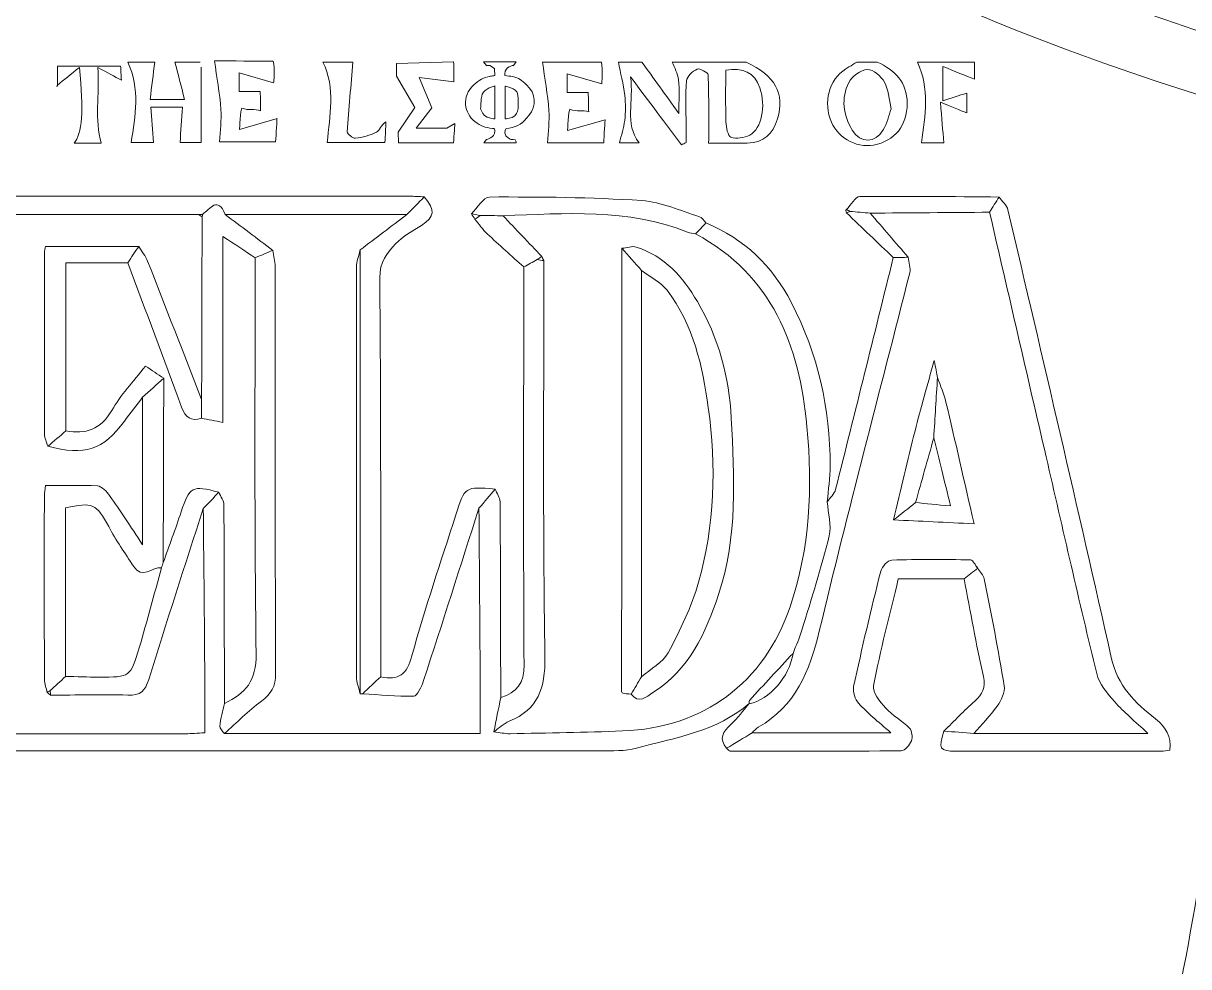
# Model space of a CAD drawing. Header units: inches. Extents: x 0 to 12, y 0 to 12.
# Drawn here: x 7.168 to 8.016, y 6.199 to 6.885 of the extents above; entities that cross this region are included whole.
import ezdxf

# ---------------------------------------------------------------- set-up
doc = ezdxf.new("R2010")
doc.units = ezdxf.units.IN
doc.header["$MEASUREMENT"] = 0

msp = doc.modelspace()

# ---------------------------------------------------------------- linework, layer by layer
at = {"color": 250, "lineweight": 0}
for centre, start, end in [((6.02853, 8.68603), 284.12606, 312.92928), ((8.62061, 8.68603), 227.07072, 255.87394)]:
    msp.add_arc(centre, 1.90288, start, end, dxfattribs=at)
at = {"color": 5, "lineweight": 0}
for centre, start, end in [((6.09608, 8.55978), 284.12606, 312.92928), ((8.55856, 8.55978), 227.07072, 255.87394)]:
    msp.add_arc(centre, 1.80773, start, end, dxfattribs=at)
at = {"color": 1, "lineweight": 0}
for points, knots in [([(7.1928, 6.83981), (7.1928, 6.84425), (7.1928, 6.84868), (7.1928, 6.85397), (7.20804, 6.85397), (7.22283, 6.85397), (7.23873, 6.85397), (7.2389, 6.85096), (7.23909, 6.84752), (7.2393, 6.84376), (7.23421, 6.84653), (7.22948, 6.8491), (7.2222, 6.85306), (7.22344, 6.83263), (7.2197, 6.81508), (7.22466, 6.79802), (7.22024, 6.79802), (7.21278, 6.79802), (7.2049, 6.79802), (7.21073, 6.80457), (7.21201, 6.82148), (7.2088, 6.85307), (7.20235, 6.84788), (7.19746, 6.84394), (7.19256, 6.84001), (7.19256, 6.84001), (7.1928, 6.83981), (7.1928, 6.83981)], [0, 0, 0, 0, 1, 1, 1, 2, 2, 2, 3, 3, 3, 4, 4, 4, 5, 5, 5, 6, 6, 6, 7, 7, 7, 8, 8, 8, 9, 9, 9, 9]), ([(7.29721, 6.8532), (7.29721, 6.85209), (7.29721, 6.85099), (7.29721, 6.8499), (7.29721, 6.83165), (7.29721, 6.81522), (7.29721, 6.79847), (7.2926, 6.79847), (7.28623, 6.79847), (7.28198, 6.79847), (7.28254, 6.8068), (7.2831, 6.81509), (7.28371, 6.82422), (7.27579, 6.82422), (7.26911, 6.82422), (7.26063, 6.82422), (7.26128, 6.8156), (7.26191, 6.80728), (7.26258, 6.79833), (7.25792, 6.79833), (7.25085, 6.79833), (7.24632, 6.79833), (7.24978, 6.81776), (7.25277, 6.83734), (7.24402, 6.85697), (7.25054, 6.85697), (7.25706, 6.85697), (7.26357, 6.85697), (7.26246, 6.8481), (7.26135, 6.83922), (7.26016, 6.82978), (7.26893, 6.82978), (7.27555, 6.82978), (7.2853, 6.82978), (7.2827, 6.83977), (7.28047, 6.84837), (7.27824, 6.85697), (7.28434, 6.85697), (7.29044, 6.85697), (7.29654, 6.85697)], [0, 0, 0, 0, 1, 1, 1, 2, 2, 2, 3, 3, 3, 4, 4, 4, 5, 5, 5, 6, 6, 6, 7, 7, 7, 8, 8, 8, 9, 9, 9, 10, 10, 10, 11, 11, 11, 12, 12, 12, 13, 13, 13, 13]), ([(7.34981, 6.8576), (7.35111, 6.85232), (7.35006, 6.84196), (7.35006, 6.84196), (7.35006, 6.84196), (7.32506, 6.84914), (7.32506, 6.84914), (7.32506, 6.84914), (7.32498, 6.83565), (7.32498, 6.83565), (7.32498, 6.83565), (7.34028, 6.83565), (7.34028, 6.83565), (7.34028, 6.83565), (7.3406, 6.82422), (7.3406, 6.82148), (7.33634, 6.82327), (7.33206, 6.8214), (7.327, 6.82352), (7.32578, 6.82277), (7.32526, 6.80792), (7.32526, 6.80792), (7.32526, 6.80792), (7.35251, 6.81582), (7.35251, 6.81582), (7.35251, 6.81582), (7.35181, 6.804), (7.35152, 6.79904), (7.33644, 6.79904), (7.32231, 6.79904), (7.3106, 6.79904), (7.31103, 6.80701), (7.31225, 6.8148), (7.31167, 6.82244), (7.31078, 6.83428), (7.30866, 6.84602), (7.30707, 6.8578), (7.3201, 6.8578), (7.33678, 6.8576), (7.34981, 6.8576)], [0, 0, 0, 0, 1, 1, 1, 2, 2, 2, 3, 3, 3, 4, 4, 4, 5, 5, 5, 6, 6, 6, 7, 7, 7, 8, 8, 8, 9, 9, 9, 10, 10, 10, 11, 11, 11, 12, 12, 12, 13, 13, 13, 13]), ([(7.40777, 6.85697), (7.4063, 6.84003), (7.40467, 6.8231), (7.40365, 6.80614), (7.40356, 6.80463), (7.40765, 6.80133), (7.40946, 6.80156), (7.41475, 6.8022), (7.42018, 6.80359), (7.42491, 6.80597), (7.42713, 6.80709), (7.42787, 6.81115), (7.43177, 6.81355), (7.43153, 6.80882), (7.43129, 6.80409), (7.43101, 6.79856), (7.41634, 6.79856), (7.40232, 6.79856), (7.38901, 6.79856), (7.39078, 6.81791), (7.39534, 6.83774), (7.38578, 6.85697), (7.39311, 6.85697), (7.40044, 6.85697), (7.40777, 6.85697)], [0, 0, 0, 0, 1, 1, 1, 2, 2, 2, 3, 3, 3, 4, 4, 4, 5, 5, 5, 6, 6, 6, 7, 7, 7, 8, 8, 8, 8]), ([(7.4558, 6.84569), (7.4558, 6.84569), (7.4652, 6.82362), (7.4652, 6.82362), (7.4652, 6.82362), (7.45371, 6.80876), (7.45371, 6.80876), (7.45371, 6.80876), (7.47601, 6.8089), (7.47601, 6.8089), (7.47601, 6.8089), (7.48185, 6.81219), (7.48185, 6.81219), (7.48185, 6.81219), (7.48126, 6.8033), (7.48092, 6.79828), (7.46613, 6.79828), (7.44091, 6.79828), (7.44091, 6.79828), (7.44091, 6.79828), (7.44075, 6.80586), (7.44075, 6.80586), (7.44075, 6.80586), (7.45272, 6.8239), (7.45272, 6.8239), (7.45272, 6.8239), (7.43942, 6.84674), (7.43942, 6.84674), (7.43942, 6.84674), (7.43931, 6.85602), (7.43931, 6.85602), (7.43931, 6.85602), (7.48101, 6.85717), (7.48101, 6.85717), (7.48102, 6.85229), (7.48103, 6.84742), (7.48103, 6.84254), (7.48103, 6.84254), (7.4558, 6.84569), (7.4558, 6.84569)], [0, 0, 0, 0, 1, 1, 1, 2, 2, 2, 3, 3, 3, 4, 4, 4, 5, 5, 5, 6, 6, 6, 7, 7, 7, 8, 8, 8, 9, 9, 9, 10, 10, 10, 11, 11, 11, 12, 12, 12, 13, 13, 13, 13]), ([(7.52644, 6.85702), (7.52644, 6.85702), (7.52451, 6.85455), (7.52451, 6.85455), (7.52451, 6.85455), (7.51829, 6.85374), (7.51833, 6.84846), (7.51833, 6.84809), (7.51833, 6.84772), (7.51833, 6.84722), (7.52024, 6.84693), (7.52211, 6.8467), (7.52396, 6.84634), (7.52867, 6.84543), (7.5304, 6.84358), (7.53397, 6.84036), (7.54094, 6.83408), (7.5416, 6.82525), (7.53568, 6.81798), (7.53133, 6.81264), (7.52796, 6.81009), (7.52131, 6.80892), (7.51831, 6.80839), (7.5183, 6.80846), (7.51833, 6.80538), (7.51836, 6.80194), (7.52291, 6.80072), (7.52291, 6.80072), (7.52291, 6.80072), (7.52387, 6.8007), (7.52434, 6.8007), (7.52673, 6.8007), (7.52651, 6.79825), (7.52651, 6.79825), (7.52651, 6.79825), (7.50289, 6.79825), (7.50289, 6.79825), (7.50289, 6.79825), (7.50484, 6.8007), (7.50484, 6.8007), (7.50484, 6.8007), (7.51092, 6.80158), (7.51098, 6.80676), (7.51099, 6.80806), (7.51078, 6.80855), (7.50925, 6.8087), (7.50377, 6.80923), (7.50099, 6.81039), (7.49645, 6.81379), (7.48876, 6.81954), (7.48619, 6.8319), (7.49575, 6.84033), (7.4999, 6.844), (7.50239, 6.8457), (7.50777, 6.84662), (7.50875, 6.84679), (7.50974, 6.84689), (7.51102, 6.84706), (7.51092, 6.84876), (7.51067, 6.85216), (7.51067, 6.85216), (7.51067, 6.85216), (7.50743, 6.85446), (7.50743, 6.85446), (7.50743, 6.85446), (7.50486, 6.85455), (7.50486, 6.85455), (7.50486, 6.85455), (7.50283, 6.85702), (7.50283, 6.85702), (7.50283, 6.85702), (7.52644, 6.85702), (7.52644, 6.85702)], [0, 0, 0, 0, 1, 1, 1, 2, 2, 2, 3, 3, 3, 4, 4, 4, 5, 5, 5, 6, 6, 6, 7, 7, 7, 8, 8, 8, 9, 9, 9, 10, 10, 10, 11, 11, 11, 12, 12, 12, 13, 13, 13, 14, 14, 14, 15, 15, 15, 16, 16, 16, 17, 17, 17, 18, 18, 18, 19, 19, 19, 20, 20, 20, 21, 21, 21, 22, 22, 22, 23, 23, 23, 24, 24, 24, 24]), ([(7.58844, 6.85677), (7.58973, 6.85149), (7.58868, 6.84113), (7.58868, 6.84113), (7.58868, 6.84113), (7.56368, 6.84831), (7.56368, 6.84831), (7.56368, 6.84831), (7.5636, 6.83482), (7.5636, 6.83482), (7.5636, 6.83482), (7.57891, 6.83482), (7.57891, 6.83482), (7.57891, 6.83482), (7.57923, 6.82339), (7.57923, 6.82065), (7.57496, 6.82243), (7.57068, 6.82057), (7.56562, 6.82269), (7.5644, 6.82194), (7.56389, 6.80709), (7.56389, 6.80709), (7.56389, 6.80709), (7.59114, 6.81499), (7.59114, 6.81499), (7.59114, 6.81499), (7.59043, 6.80317), (7.59014, 6.79821), (7.57506, 6.79821), (7.56093, 6.79821), (7.54923, 6.79821), (7.54965, 6.80618), (7.55087, 6.81396), (7.5503, 6.82161), (7.54941, 6.83345), (7.54729, 6.84519), (7.54569, 6.85697), (7.55872, 6.85697), (7.5754, 6.85677), (7.58844, 6.85677)], [0, 0, 0, 0, 1, 1, 1, 2, 2, 2, 3, 3, 3, 4, 4, 4, 5, 5, 5, 6, 6, 6, 7, 7, 7, 8, 8, 8, 9, 9, 9, 10, 10, 10, 11, 11, 11, 12, 12, 12, 13, 13, 13, 13]), ([(7.69373, 6.85697), (7.71512, 6.84685), (7.72202, 6.83435), (7.71662, 6.8156), (7.71343, 6.80453), (7.7063, 6.79826), (7.69464, 6.79797), (7.68449, 6.79772), (7.67433, 6.79792), (7.66651, 6.79792), (7.66651, 6.81478), (7.66674, 6.83128), (7.66613, 6.84775), (7.66607, 6.84933), (7.65989, 6.85262), (7.65808, 6.85178), (7.6548, 6.85027), (7.65071, 6.84643), (7.65042, 6.84325), (7.64948, 6.83275), (7.65008, 6.82211), (7.65009, 6.81152), (7.65009, 6.80717), (7.65009, 6.80281), (7.65009, 6.79846), (7.64895, 6.79787), (7.64782, 6.79727), (7.64668, 6.79668), (7.63512, 6.81217), (7.62356, 6.82767), (7.60965, 6.8463), (7.61237, 6.8282), (7.60492, 6.81245), (7.6159, 6.7983), (7.61104, 6.7983), (7.60545, 6.7983), (7.60168, 6.7983), (7.60298, 6.80366), (7.60484, 6.80899), (7.60544, 6.81446), (7.60609, 6.8205), (7.60616, 6.82673), (7.60543, 6.83275), (7.60443, 6.84089), (7.60242, 6.8489), (7.60085, 6.85697), (7.60655, 6.85697), (7.61226, 6.85697), (7.61796, 6.85697), (7.62648, 6.8451), (7.63499, 6.83323), (7.64485, 6.81951), (7.64485, 6.82921), (7.64541, 6.83675), (7.64463, 6.84414), (7.64417, 6.84853), (7.64159, 6.8527), (7.63996, 6.85697), (7.65788, 6.85697), (7.6758, 6.85697), (7.69373, 6.85697)], [0, 0, 0, 0, 1, 1, 1, 2, 2, 2, 3, 3, 3, 4, 4, 4, 5, 5, 5, 6, 6, 6, 7, 7, 7, 8, 8, 8, 9, 9, 9, 10, 10, 10, 11, 11, 11, 12, 12, 12, 13, 13, 13, 14, 14, 14, 15, 15, 15, 16, 16, 16, 17, 17, 17, 18, 18, 18, 19, 19, 19, 20, 20, 20, 20]), ([(7.67893, 6.85104), (7.67893, 6.83835), (7.67865, 6.82589), (7.6791, 6.81345), (7.67924, 6.80951), (7.6804, 6.80309), (7.68268, 6.80229), (7.68664, 6.80089), (7.69244, 6.80181), (7.69637, 6.80386), (7.70516, 6.80843), (7.70828, 6.82498), (7.70382, 6.83816), (7.69989, 6.84976), (7.69153, 6.85306), (7.67893, 6.85104)], [0, 0, 0, 0, 1, 1, 1, 2, 2, 2, 3, 3, 3, 4, 4, 4, 5, 5, 5, 5]), ([(7.78904, 6.85697), (7.80187, 6.85097), (7.81099, 6.84241), (7.81092, 6.82688), (7.81084, 6.81067), (7.80203, 6.7995), (7.78653, 6.79662), (7.77323, 6.79415), (7.75914, 6.80261), (7.75483, 6.81564), (7.74977, 6.83093), (7.75541, 6.84638), (7.76858, 6.85346), (7.77057, 6.85453), (7.77245, 6.8558), (7.77438, 6.85697), (7.77927, 6.85697), (7.78416, 6.85697), (7.78904, 6.85697)], [0, 0, 0, 0, 1, 1, 1, 2, 2, 2, 3, 3, 3, 4, 4, 4, 5, 5, 5, 6, 6, 6, 6]), ([(7.7993, 6.82284), (7.79766, 6.83), (7.79742, 6.83693), (7.79441, 6.84233), (7.79203, 6.8466), (7.78611, 6.85169), (7.78202, 6.85148), (7.77723, 6.85123), (7.77071, 6.84664), (7.76845, 6.84216), (7.76262, 6.83061), (7.76444, 6.81834), (7.77101, 6.80738), (7.77682, 6.79771), (7.78772, 6.79784), (7.79353, 6.80756), (7.79634, 6.81226), (7.79751, 6.81794), (7.7993, 6.82284)], [0, 0, 0, 0, 1, 1, 1, 2, 2, 2, 3, 3, 3, 4, 4, 4, 5, 5, 5, 6, 6, 6, 6]), ([(7.85992, 6.85697), (7.85992, 6.85172), (7.85992, 6.84646), (7.85992, 6.84443), (7.85328, 6.84712), (7.84601, 6.85007), (7.83675, 6.85383), (7.83675, 6.84388), (7.83675, 6.83762), (7.83675, 6.82866), (7.84298, 6.8307), (7.8487, 6.83257), (7.85424, 6.83438), (7.85424, 6.83039), (7.85424, 6.82463), (7.85424, 6.81999), (7.8492, 6.82203), (7.84351, 6.82434), (7.83511, 6.82774), (7.83611, 6.81572), (7.83682, 6.80725), (7.83756, 6.79832), (7.83401, 6.79832), (7.82707, 6.79832), (7.82126, 6.79832), (7.82415, 6.81809), (7.82744, 6.83771), (7.81837, 6.85697), (7.83222, 6.85697), (7.84607, 6.85697), (7.85992, 6.85697)], [0, 0, 0, 0, 1, 1, 1, 2, 2, 2, 3, 3, 3, 4, 4, 4, 5, 5, 5, 6, 6, 6, 7, 7, 7, 8, 8, 8, 9, 9, 9, 10, 10, 10, 10]), ([(7.19256, 6.84001), (7.19256, 6.84001), (7.19228, 6.83925), (7.19228, 6.83925), (7.19228, 6.83925), (7.1928, 6.83981), (7.1928, 6.83981), (7.1928, 6.83981), (7.19256, 6.84001), (7.19256, 6.84001)], [0, 0, 0, 0, 1, 1, 1, 2, 2, 2, 3, 3, 3, 3]), ([(7.51086, 6.83963), (7.51086, 6.83963), (7.50315, 6.83767), (7.50185, 6.83367), (7.50054, 6.82967), (7.50065, 6.82292), (7.50065, 6.82292), (7.50065, 6.82292), (7.50177, 6.81969), (7.50351, 6.81797), (7.50525, 6.81626), (7.51086, 6.81562), (7.51086, 6.81562), (7.51086, 6.81562), (7.51086, 6.83963), (7.51086, 6.83963)], [0, 0, 0, 0, 1, 1, 1, 2, 2, 2, 3, 3, 3, 4, 4, 4, 5, 5, 5, 5]), ([(7.51847, 6.81557), (7.51882, 6.81557), (7.5235, 6.81604), (7.5255, 6.81786), (7.52751, 6.81967), (7.52788, 6.82296), (7.52788, 6.82296), (7.52788, 6.82296), (7.52818, 6.83024), (7.52744, 6.83407), (7.5267, 6.8379), (7.51846, 6.8394), (7.51846, 6.8394), (7.51846, 6.8394), (7.51847, 6.82661), (7.51847, 6.81557)], [0, 0, 0, 0, 1, 1, 1, 2, 2, 2, 3, 3, 3, 4, 4, 4, 5, 5, 5, 5])]:
    msp.add_open_spline(points, degree=3, knots=knots, dxfattribs=at)
at = {"color": 5, "lineweight": 0}
for points, knots in [([(7.45967, 6.75895), (7.45542, 6.75464), (7.45117, 6.75033), (7.44692, 6.74602), (7.40288, 6.74603), (7.35885, 6.74603), (7.31481, 6.74603), (7.30943, 6.75969), (7.30387, 6.75029), (7.29834, 6.74617), (7.29738, 6.74612), (7.29642, 6.74607), (7.29545, 6.74602), (7.22947, 6.74602), (7.1635, 6.74602), (7.09752, 6.74603), (7.09655, 6.74602), (7.09558, 6.74602), (7.09461, 6.74602), (7.0917, 6.74726), (7.0888, 6.74849), (7.08505, 6.75009), (7.08731, 6.75351), (7.08924, 6.75641), (7.09116, 6.75932), (7.21034, 6.75934), (7.32952, 6.75937), (7.4487, 6.75937), (7.45236, 6.75937), (7.45601, 6.7591), (7.45967, 6.75895)], [0, 0, 0, 0, 1, 1, 1, 2, 2, 2, 3, 3, 3, 4, 4, 4, 5, 5, 5, 6, 6, 6, 7, 7, 7, 8, 8, 8, 9, 9, 9, 10, 10, 10, 10]), ([(7.3495, 6.72001), (7.34519, 6.71821), (7.34087, 6.7164), (7.33656, 6.7146), (7.32924, 6.71945), (7.32192, 6.72431), (7.3132, 6.73009), (7.3132, 6.68434), (7.3132, 6.64025), (7.3132, 6.59491), (7.30724, 6.59606), (7.30242, 6.59698), (7.2976, 6.59791), (7.29763, 6.60245), (7.29765, 6.60698), (7.29766, 6.61152), (7.29778, 6.65582), (7.2979, 6.70013), (7.29802, 6.74444), (7.29819, 6.745), (7.2983, 6.74558), (7.29834, 6.74617), (7.30387, 6.75029), (7.30943, 6.75969), (7.31481, 6.74603), (7.32638, 6.73736), (7.33794, 6.72869), (7.3495, 6.72001)], [0, 0, 0, 0, 1, 1, 1, 2, 2, 2, 3, 3, 3, 4, 4, 4, 5, 5, 5, 6, 6, 6, 7, 7, 7, 8, 8, 8, 9, 9, 9, 9]), ([(7.45967, 6.75895), (7.46787, 6.74903), (7.46739, 6.74473), (7.4576, 6.7382), (7.45119, 6.73392), (7.44403, 6.73028), (7.43881, 6.72482), (7.43246, 6.71819), (7.42714, 6.71158), (7.42725, 6.70008), (7.42816, 6.60338), (7.42788, 6.50667), (7.42795, 6.40997), (7.42359, 6.40584), (7.41923, 6.40172), (7.41487, 6.3976), (7.41422, 6.39759), (7.41358, 6.39757), (7.41293, 6.39754), (7.41293, 6.50513), (7.41293, 6.61273), (7.41293, 6.72033), (7.42426, 6.72889), (7.43559, 6.73746), (7.44692, 6.74602), (7.45117, 6.75033), (7.45542, 6.75464), (7.45967, 6.75895)], [0, 0, 0, 0, 1, 1, 1, 2, 2, 2, 3, 3, 3, 4, 4, 4, 5, 5, 5, 6, 6, 6, 7, 7, 7, 8, 8, 8, 9, 9, 9, 9]), ([(7.66457, 6.74002), (7.66206, 6.73733), (7.65955, 6.73465), (7.65704, 6.73196), (7.65509, 6.73241), (7.65302, 6.73259), (7.65118, 6.73333), (7.6076, 6.75067), (7.56217, 6.74689), (7.51692, 6.74514), (7.51141, 6.74523), (7.50591, 6.74532), (7.5004, 6.7454), (7.49823, 6.7458), (7.49606, 6.7462), (7.4939, 6.7466), (7.49828, 6.75086), (7.50266, 6.75879), (7.50706, 6.7588), (7.544, 6.75893), (7.58101, 6.7586), (7.61786, 6.75621), (7.63207, 6.75528), (7.64594, 6.74878), (7.65988, 6.74451), (7.66173, 6.74394), (7.66302, 6.74156), (7.66457, 6.74002)], [0, 0, 0, 0, 1, 1, 1, 2, 2, 2, 3, 3, 3, 4, 4, 4, 5, 5, 5, 6, 6, 6, 7, 7, 7, 8, 8, 8, 9, 9, 9, 9]), ([(7.87775, 6.75878), (7.87545, 6.7551), (7.87315, 6.75142), (7.87086, 6.74774), (7.84192, 6.74752), (7.81297, 6.7473), (7.78402, 6.74708), (7.77915, 6.7475), (7.77427, 6.74793), (7.7694, 6.74836), (7.7685, 6.74881), (7.76759, 6.74926), (7.76669, 6.74971), (7.76999, 6.75299), (7.77326, 6.75908), (7.7766, 6.75912), (7.81031, 6.75957), (7.84403, 6.75904), (7.87775, 6.75878)], [0, 0, 0, 0, 1, 1, 1, 2, 2, 2, 3, 3, 3, 4, 4, 4, 5, 5, 5, 6, 6, 6, 6]), ([(7.87775, 6.75878), (7.87997, 6.75569), (7.88344, 6.7529), (7.88424, 6.74948), (7.90956, 6.64107), (7.93511, 6.5327), (7.95929, 6.42403), (7.96388, 6.40344), (7.97698, 6.39069), (7.99151, 6.37925), (7.99979, 6.37272), (8.00275, 6.36667), (8.00209, 6.35661), (7.99997, 6.35634), (7.99771, 6.35579), (7.99545, 6.35579), (7.94582, 6.35574), (7.89619, 6.35573), (7.84656, 6.35577), (7.83448, 6.35579), (7.83346, 6.35758), (7.83768, 6.37038), (7.84492, 6.36981), (7.85215, 6.36924), (7.85939, 6.36867), (7.90064, 6.36867), (7.94189, 6.36867), (7.98603, 6.36867), (7.97636, 6.37776), (7.96847, 6.38413), (7.96192, 6.39166), (7.95661, 6.39775), (7.95067, 6.4047), (7.94884, 6.4122), (7.936, 6.46461), (7.92417, 6.51726), (7.91201, 6.56984), (7.89829, 6.62914), (7.88458, 6.68844), (7.87086, 6.74774), (7.87315, 6.75142), (7.87545, 6.7551), (7.87775, 6.75878)], [0, 0, 0, 0, 1, 1, 1, 2, 2, 2, 3, 3, 3, 4, 4, 4, 5, 5, 5, 6, 6, 6, 7, 7, 7, 8, 8, 8, 9, 9, 9, 10, 10, 10, 11, 11, 11, 12, 12, 12, 13, 13, 13, 14, 14, 14, 14]), ([(7.54504, 6.71563), (7.53567, 6.72547), (7.5263, 6.73531), (7.51693, 6.74515), (7.56217, 6.74689), (7.6076, 6.75067), (7.65118, 6.73333), (7.65302, 6.73259), (7.65509, 6.73241), (7.65704, 6.73196), (7.71273, 6.7019), (7.73245, 6.65133), (7.73804, 6.59199), (7.74224, 6.54735), (7.74022, 6.50349), (7.72577, 6.46085), (7.70696, 6.40535), (7.66253, 6.37263), (7.60384, 6.37047), (7.57663, 6.36946), (7.54941, 6.369), (7.52219, 6.36849), (7.51823, 6.36841), (7.51426, 6.36942), (7.51029, 6.36993), (7.51396, 6.3725), (7.5173, 6.37586), (7.52133, 6.37751), (7.54267, 6.38624), (7.54771, 6.4016), (7.54736, 6.42426), (7.54588, 6.52034), (7.54664, 6.61646), (7.54659, 6.71257), (7.54607, 6.71359), (7.54555, 6.71461), (7.54504, 6.71563)], [0, 0, 0, 0, 1, 1, 1, 2, 2, 2, 3, 3, 3, 4, 4, 4, 5, 5, 5, 6, 6, 6, 7, 7, 7, 8, 8, 8, 9, 9, 9, 10, 10, 10, 11, 11, 11, 12, 12, 12, 12]), ([(7.7694, 6.74836), (7.76851, 6.74801), (7.76762, 6.74766), (7.76673, 6.74732), (7.76657, 6.74785), (7.76634, 6.74837), (7.76627, 6.74891), (7.76624, 6.74916), (7.76654, 6.74944), (7.76669, 6.74971), (7.76759, 6.74926), (7.7685, 6.74881), (7.7694, 6.74836)], [0, 0, 0, 0, 1, 1, 1, 2, 2, 2, 3, 3, 3, 4, 4, 4, 4]), ([(7.7694, 6.74836), (7.77427, 6.74793), (7.77915, 6.7475), (7.78402, 6.74708), (7.79322, 6.73638), (7.80242, 6.72568), (7.81162, 6.71498), (7.80802, 6.7149), (7.80442, 6.71483), (7.80081, 6.71475), (7.78945, 6.72561), (7.77809, 6.73646), (7.76673, 6.74732), (7.76762, 6.74766), (7.76851, 6.74801), (7.7694, 6.74836)], [0, 0, 0, 0, 1, 1, 1, 2, 2, 2, 3, 3, 3, 4, 4, 4, 5, 5, 5, 5]), ([(7.66457, 6.74002), (7.69235, 6.72818), (7.71261, 6.70928), (7.72675, 6.68188), (7.74611, 6.64437), (7.75493, 6.60504), (7.75496, 6.56334), (7.75496, 6.55462), (7.75354, 6.5459), (7.75278, 6.53717), (7.75338, 6.52884), (7.75607, 6.52), (7.75418, 6.51228), (7.74854, 6.48919), (7.74121, 6.46651), (7.73432, 6.44373), (7.73258, 6.43799), (7.73004, 6.43251), (7.72787, 6.4269), (7.71728, 6.41552), (7.70669, 6.40414), (7.69617, 6.39269), (7.69575, 6.39224), (7.69604, 6.39113), (7.69599, 6.39032), (7.69599, 6.39032), (7.69603, 6.39058), (7.69603, 6.39058), (7.67254, 6.37015), (7.6426, 6.36568), (7.61409, 6.35802), (7.60561, 6.35574), (7.59631, 6.35603), (7.58739, 6.35602), (7.43308, 6.35591), (7.27878, 6.3558), (7.12448, 6.35623), (7.11259, 6.35626), (7.10793, 6.35191), (7.10493, 6.3412), (7.09796, 6.31636), (7.0896, 6.29191), (7.08242, 6.26713), (7.07995, 6.25859), (7.07637, 6.25511), (7.06668, 6.25513), (6.94373, 6.25539), (6.82077, 6.25524), (6.69782, 6.25478), (6.68621, 6.25474), (6.68182, 6.25955), (6.68166, 6.27018), (6.68707, 6.26971), (6.69248, 6.26924), (6.6979, 6.26877), (6.70317, 6.26853), (6.70844, 6.26807), (6.71371, 6.26806), (6.80274, 6.26802), (6.89177, 6.26803), (6.98081, 6.26803), (7.00561, 6.26803), (7.03041, 6.26778), (7.0552, 6.26828), (7.05921, 6.26836), (7.0657, 6.27086), (7.06673, 6.27377), (7.0777, 6.30472), (7.0878, 6.33599), (7.09814, 6.36717), (7.10296, 6.36761), (7.10778, 6.36841), (7.11261, 6.36842), (7.17038, 6.3685), (7.22814, 6.36846), (7.28591, 6.3685), (7.29022, 6.3685), (7.29454, 6.36886), (7.29988, 6.36911), (7.29988, 6.38773), (7.29999, 6.40514), (7.29986, 6.42256), (7.29959, 6.45914), (7.29921, 6.49572), (7.29887, 6.5323), (7.30266, 6.53623), (7.30644, 6.54015), (7.31022, 6.54407), (7.31149, 6.54096), (7.31383, 6.53785), (7.31385, 6.53474), (7.31416, 6.48668), (7.31416, 6.43863), (7.31423, 6.39057), (7.31303, 6.38503), (7.31149, 6.37954), (7.31084, 6.37394), (7.31065, 6.37231), (7.31303, 6.37039), (7.31423, 6.3686), (7.37594, 6.3686), (7.43766, 6.3686), (7.50037, 6.3686), (7.50037, 6.38043), (7.50043, 6.39055), (7.50036, 6.40067), (7.50007, 6.44462), (7.49974, 6.48858), (7.49943, 6.53253), (7.50335, 6.53716), (7.50727, 6.54179), (7.51118, 6.54642), (7.51243, 6.54333), (7.51474, 6.54024), (7.51476, 6.53715), (7.5151, 6.48971), (7.51514, 6.44226), (7.51525, 6.39482), (7.5136, 6.38653), (7.51195, 6.37823), (7.51029, 6.36993), (7.51426, 6.36942), (7.51823, 6.36841), (7.52219, 6.36849), (7.54941, 6.369), (7.57663, 6.36946), (7.60384, 6.37047), (7.66253, 6.37263), (7.70696, 6.40535), (7.72577, 6.46085), (7.74022, 6.50349), (7.74224, 6.54735), (7.73804, 6.59199), (7.73245, 6.65133), (7.71273, 6.7019), (7.65704, 6.73196), (7.65955, 6.73465), (7.66206, 6.73733), (7.66457, 6.74002)], [0, 0, 0, 0, 1, 1, 1, 2, 2, 2, 3, 3, 3, 4, 4, 4, 5, 5, 5, 6, 6, 6, 7, 7, 7, 8, 8, 8, 9, 9, 9, 10, 10, 10, 11, 11, 11, 12, 12, 12, 13, 13, 13, 14, 14, 14, 15, 15, 15, 16, 16, 16, 17, 17, 17, 18, 18, 18, 19, 19, 19, 20, 20, 20, 21, 21, 21, 22, 22, 22, 23, 23, 23, 24, 24, 24, 25, 25, 25, 26, 26, 26, 27, 27, 27, 28, 28, 28, 29, 29, 29, 30, 30, 30, 31, 31, 31, 32, 32, 32, 33, 33, 33, 34, 34, 34, 35, 35, 35, 36, 36, 36, 37, 37, 37, 38, 38, 38, 39, 39, 39, 40, 40, 40, 41, 41, 41, 42, 42, 42, 43, 43, 43, 44, 44, 44, 45, 45, 45, 46, 46, 46, 46]), ([(7.09752, 6.74603), (7.1635, 6.74602), (7.22947, 6.74602), (7.29545, 6.74602), (7.29631, 6.74549), (7.29716, 6.74497), (7.29802, 6.74444), (7.2979, 6.70013), (7.29778, 6.65582), (7.29766, 6.61153), (7.2846, 6.64505), (7.27159, 6.67859), (7.25837, 6.71205), (7.25684, 6.71592), (7.25411, 6.71931), (7.25193, 6.72293), (7.22955, 6.72293), (7.20718, 6.72293), (7.18403, 6.72293), (7.18384, 6.72161), (7.18331, 6.71968), (7.18331, 6.71775), (7.18326, 6.67401), (7.18322, 6.63026), (7.18337, 6.58652), (7.18338, 6.58351), (7.18491, 6.58052), (7.18573, 6.57751), (7.21277, 6.57034), (7.22605, 6.57474), (7.2415, 6.59584), (7.24581, 6.60173), (7.25033, 6.60748), (7.25475, 6.61329), (7.25475, 6.57845), (7.25475, 6.54361), (7.25475, 6.50587), (7.24563, 6.51957), (7.23845, 6.53079), (7.23075, 6.54164), (7.22862, 6.54465), (7.22508, 6.54844), (7.22197, 6.54864), (7.20957, 6.54944), (7.19709, 6.54897), (7.1842, 6.54897), (7.18375, 6.54563), (7.18326, 6.54369), (7.18325, 6.54175), (7.18321, 6.4971), (7.18317, 6.45244), (7.1833, 6.40779), (7.18331, 6.40471), (7.18467, 6.40163), (7.1854, 6.39855), (7.18619, 6.39785), (7.18699, 6.39714), (7.18778, 6.39644), (7.20651, 6.39655), (7.22527, 6.39729), (7.24396, 6.39652), (7.25321, 6.39614), (7.25657, 6.39962), (7.25914, 6.4079), (7.27204, 6.44947), (7.28556, 6.49085), (7.29887, 6.5323), (7.29921, 6.49572), (7.29959, 6.45914), (7.29986, 6.42256), (7.29999, 6.40514), (7.29988, 6.38773), (7.29988, 6.36911), (7.29454, 6.36886), (7.29022, 6.3685), (7.28591, 6.3685), (7.22814, 6.36846), (7.17038, 6.3685), (7.11261, 6.36842), (7.10778, 6.36841), (7.10296, 6.36761), (7.09814, 6.36717), (7.09814, 6.36717), (7.09742, 6.36811), (7.09742, 6.36811), (7.10237, 6.37282), (7.10669, 6.37857), (7.11241, 6.382), (7.12184, 6.38766), (7.12527, 6.39475), (7.12522, 6.40585), (7.12483, 6.50462), (7.125, 6.60339), (7.12497, 6.70216), (7.12496, 6.70661), (7.12457, 6.71106), (7.12436, 6.71551), (7.1153, 6.72502), (7.10624, 6.73452), (7.09718, 6.74403), (7.09732, 6.74469), (7.09743, 6.74536), (7.09752, 6.74603)], [0, 0, 0, 0, 1, 1, 1, 2, 2, 2, 3, 3, 3, 4, 4, 4, 5, 5, 5, 6, 6, 6, 7, 7, 7, 8, 8, 8, 9, 9, 9, 10, 10, 10, 11, 11, 11, 12, 12, 12, 13, 13, 13, 14, 14, 14, 15, 15, 15, 16, 16, 16, 17, 17, 17, 18, 18, 18, 19, 19, 19, 20, 20, 20, 21, 21, 21, 22, 22, 22, 23, 23, 23, 24, 24, 24, 25, 25, 25, 26, 26, 26, 27, 27, 27, 28, 28, 28, 29, 29, 29, 30, 30, 30, 31, 31, 31, 32, 32, 32, 33, 33, 33, 34, 34, 34, 34]), ([(7.29834, 6.74617), (7.2983, 6.74558), (7.29819, 6.745), (7.29802, 6.74444), (7.29716, 6.74497), (7.29631, 6.74549), (7.29545, 6.74602), (7.29642, 6.74607), (7.29738, 6.74612), (7.29834, 6.74617)], [0, 0, 0, 0, 1, 1, 1, 2, 2, 2, 3, 3, 3, 3]), ([(7.41487, 6.3976), (7.42723, 6.3968), (7.43963, 6.3953), (7.45195, 6.39576), (7.45451, 6.39585), (7.45769, 6.40287), (7.4591, 6.40718), (7.47273, 6.4489), (7.48604, 6.49073), (7.49943, 6.53253), (7.49974, 6.48858), (7.50007, 6.44462), (7.50036, 6.40067), (7.50043, 6.39055), (7.50037, 6.38043), (7.50037, 6.3686), (7.43766, 6.3686), (7.37594, 6.3686), (7.31423, 6.3686), (7.32315, 6.37651), (7.33158, 6.38508), (7.34112, 6.39213), (7.34832, 6.39745), (7.35148, 6.40288), (7.35145, 6.41218), (7.35109, 6.51089), (7.35126, 6.6096), (7.35117, 6.70831), (7.35117, 6.71221), (7.35008, 6.71611), (7.3495, 6.72001), (7.33794, 6.72869), (7.32638, 6.73736), (7.31481, 6.74603), (7.35885, 6.74603), (7.40288, 6.74603), (7.44692, 6.74602), (7.43559, 6.73746), (7.42426, 6.72889), (7.41293, 6.72032), (7.41203, 6.71613), (7.41035, 6.71195), (7.41034, 6.70777), (7.4102, 6.60852), (7.4102, 6.50927), (7.41035, 6.41002), (7.41035, 6.40586), (7.41203, 6.4017), (7.41293, 6.39754), (7.41358, 6.39757), (7.41422, 6.39759), (7.41487, 6.3976)], [0, 0, 0, 0, 1, 1, 1, 2, 2, 2, 3, 3, 3, 4, 4, 4, 5, 5, 5, 6, 6, 6, 7, 7, 7, 8, 8, 8, 9, 9, 9, 10, 10, 10, 11, 11, 11, 12, 12, 12, 13, 13, 13, 14, 14, 14, 15, 15, 15, 16, 16, 16, 17, 17, 17, 17]), ([(7.5004, 6.7454), (7.49908, 6.74447), (7.49777, 6.74353), (7.49646, 6.7426), (7.49561, 6.74394), (7.49475, 6.74527), (7.49389, 6.7466), (7.49606, 6.7462), (7.49823, 6.7458), (7.5004, 6.7454)], [0, 0, 0, 0, 1, 1, 1, 2, 2, 2, 3, 3, 3, 3]), ([(7.5004, 6.7454), (7.50591, 6.74532), (7.51141, 6.74523), (7.51693, 6.74515), (7.5263, 6.73531), (7.53567, 6.72547), (7.54504, 6.71563), (7.54394, 6.71484), (7.54284, 6.71404), (7.54174, 6.71325), (7.5385, 6.71147), (7.53526, 6.70969), (7.53202, 6.70792), (7.52313, 6.71596), (7.51412, 6.72387), (7.5054, 6.73209), (7.50208, 6.73523), (7.49942, 6.73908), (7.49646, 6.7426), (7.49777, 6.74353), (7.49908, 6.74447), (7.5004, 6.7454)], [0, 0, 0, 0, 1, 1, 1, 2, 2, 2, 3, 3, 3, 4, 4, 4, 5, 5, 5, 6, 6, 6, 7, 7, 7, 7]), ([(7.81162, 6.71498), (7.80242, 6.72568), (7.79322, 6.73638), (7.78402, 6.74708), (7.81297, 6.7473), (7.84192, 6.74752), (7.87086, 6.74774), (7.88458, 6.68844), (7.89829, 6.62914), (7.91201, 6.56984), (7.92417, 6.51726), (7.936, 6.46461), (7.94884, 6.4122), (7.95067, 6.4047), (7.95661, 6.39775), (7.96192, 6.39166), (7.96847, 6.38413), (7.97636, 6.37776), (7.98603, 6.36867), (7.94189, 6.36867), (7.90064, 6.36867), (7.85939, 6.36867), (7.86514, 6.37528), (7.87143, 6.3815), (7.87642, 6.38863), (7.87932, 6.39278), (7.88224, 6.39874), (7.88151, 6.40329), (7.87731, 6.42932), (7.87212, 6.4552), (7.86696, 6.48106), (7.8664, 6.48387), (7.86387, 6.48628), (7.86225, 6.48887), (7.86051, 6.49096), (7.85881, 6.49482), (7.85702, 6.49486), (7.83792, 6.49529), (7.8188, 6.49545), (7.79972, 6.49473), (7.79686, 6.49462), (7.7925, 6.49), (7.79168, 6.48674), (7.78464, 6.45885), (7.77803, 6.43084), (7.77197, 6.40272), (7.77117, 6.39899), (7.77304, 6.3934), (7.77567, 6.39049), (7.78184, 6.38367), (7.78923, 6.37794), (7.79906, 6.36915), (7.76308, 6.36915), (7.73062, 6.36915), (7.69816, 6.36915), (7.69964, 6.37054), (7.70093, 6.37227), (7.70264, 6.37325), (7.72977, 6.38878), (7.74002, 6.41379), (7.74701, 6.44316), (7.76775, 6.53032), (7.79087, 6.61691), (7.81282, 6.70378), (7.81368, 6.7072), (7.81208, 6.71123), (7.81162, 6.71498)], [0, 0, 0, 0, 1, 1, 1, 2, 2, 2, 3, 3, 3, 4, 4, 4, 5, 5, 5, 6, 6, 6, 7, 7, 7, 8, 8, 8, 9, 9, 9, 10, 10, 10, 11, 11, 11, 12, 12, 12, 13, 13, 13, 14, 14, 14, 15, 15, 15, 16, 16, 16, 17, 17, 17, 18, 18, 18, 19, 19, 19, 20, 20, 20, 21, 21, 21, 22, 22, 22, 22]), ([(7.24389, 6.71095), (7.22933, 6.71095), (7.21477, 6.71095), (7.19891, 6.71095), (7.19891, 6.66959), (7.19891, 6.62914), (7.19891, 6.58868), (7.19452, 6.58496), (7.19013, 6.58124), (7.18573, 6.57751), (7.18491, 6.58052), (7.18338, 6.58351), (7.18337, 6.58652), (7.18322, 6.63026), (7.18326, 6.67401), (7.18331, 6.71775), (7.18331, 6.71968), (7.18384, 6.72161), (7.18403, 6.72293), (7.20718, 6.72293), (7.22955, 6.72293), (7.25192, 6.72292), (7.24924, 6.71893), (7.24657, 6.71494), (7.24389, 6.71095)], [0, 0, 0, 0, 1, 1, 1, 2, 2, 2, 3, 3, 3, 4, 4, 4, 5, 5, 5, 6, 6, 6, 7, 7, 7, 8, 8, 8, 8]), ([(7.24389, 6.71095), (7.24657, 6.71494), (7.24924, 6.71893), (7.25192, 6.72292), (7.25411, 6.71931), (7.25684, 6.71592), (7.25837, 6.71205), (7.27159, 6.67859), (7.2846, 6.64505), (7.29766, 6.61153), (7.29765, 6.60698), (7.29763, 6.60245), (7.2976, 6.59791), (7.28991, 6.59557), (7.28587, 6.59839), (7.28307, 6.60607), (7.27031, 6.64114), (7.257, 6.67601), (7.24389, 6.71095)], [0, 0, 0, 0, 1, 1, 1, 2, 2, 2, 3, 3, 3, 4, 4, 4, 5, 5, 5, 6, 6, 6, 6]), ([(7.6101, 6.39736), (7.61581, 6.38959), (7.62138, 6.39551), (7.62588, 6.39834), (7.65231, 6.41499), (7.66432, 6.44158), (7.67372, 6.46975), (7.68769, 6.51165), (7.6852, 6.55501), (7.68291, 6.59792), (7.68133, 6.62757), (7.67388, 6.65663), (7.65833, 6.68272), (7.6477, 6.70056), (7.63453, 6.71585), (7.61389, 6.72238), (7.6108, 6.72336), (7.60691, 6.72185), (7.60339, 6.72149), (7.60332, 6.61571), (7.60325, 6.50992), (7.60319, 6.40414), (7.60319, 6.40212), (7.60255, 6.39904), (7.60356, 6.3983), (7.60513, 6.39715), (7.60786, 6.39759), (7.6101, 6.39736)], [0, 0, 0, 0, 1, 1, 1, 2, 2, 2, 3, 3, 3, 4, 4, 4, 5, 5, 5, 6, 6, 6, 7, 7, 7, 8, 8, 8, 9, 9, 9, 9]), ([(7.60339, 6.72149), (7.60691, 6.72185), (7.6108, 6.72336), (7.61389, 6.72238), (7.63453, 6.71585), (7.6477, 6.70056), (7.65833, 6.68272), (7.67388, 6.65663), (7.68133, 6.62757), (7.68291, 6.59792), (7.6852, 6.55501), (7.68769, 6.51165), (7.67372, 6.46975), (7.66432, 6.44158), (7.65231, 6.41499), (7.62588, 6.39834), (7.62138, 6.39551), (7.61581, 6.38959), (7.6101, 6.39736), (7.61263, 6.40153), (7.61516, 6.40569), (7.61769, 6.40985), (7.62432, 6.41563), (7.63323, 6.42017), (7.63712, 6.42742), (7.6459, 6.44375), (7.65402, 6.46089), (7.65912, 6.47865), (7.67105, 6.52022), (7.67209, 6.56295), (7.66624, 6.60562), (7.66209, 6.63594), (7.65538, 6.6659), (7.63621, 6.69094), (7.63158, 6.69698), (7.62391, 6.70068), (7.61764, 6.70546), (7.61289, 6.7108), (7.60814, 6.71615), (7.60339, 6.72149)], [0, 0, 0, 0, 1, 1, 1, 2, 2, 2, 3, 3, 3, 4, 4, 4, 5, 5, 5, 6, 6, 6, 7, 7, 7, 8, 8, 8, 9, 9, 9, 10, 10, 10, 11, 11, 11, 12, 12, 12, 13, 13, 13, 13]), ([(7.31423, 6.39057), (7.32964, 6.3976), (7.33757, 6.40714), (7.3373, 6.42651), (7.33599, 6.52252), (7.33662, 6.61857), (7.33656, 6.7146), (7.34087, 6.7164), (7.34519, 6.71821), (7.3495, 6.72001), (7.35008, 6.71611), (7.35117, 6.71221), (7.35117, 6.70831), (7.35126, 6.6096), (7.35109, 6.51089), (7.35145, 6.41218), (7.35148, 6.40288), (7.34832, 6.39745), (7.34112, 6.39213), (7.33158, 6.38508), (7.32315, 6.37651), (7.31423, 6.3686), (7.31303, 6.37039), (7.31065, 6.37231), (7.31084, 6.37394), (7.31149, 6.37954), (7.31303, 6.38503), (7.31423, 6.39057)], [0, 0, 0, 0, 1, 1, 1, 2, 2, 2, 3, 3, 3, 4, 4, 4, 5, 5, 5, 6, 6, 6, 7, 7, 7, 8, 8, 8, 9, 9, 9, 9]), ([(7.41293, 6.39754), (7.41203, 6.4017), (7.41035, 6.40586), (7.41035, 6.41002), (7.4102, 6.50927), (7.4102, 6.60852), (7.41034, 6.70777), (7.41035, 6.71195), (7.41203, 6.71613), (7.41293, 6.72032), (7.41293, 6.61273), (7.41293, 6.50513), (7.41293, 6.39754)], [0, 0, 0, 0, 1, 1, 1, 2, 2, 2, 3, 3, 3, 4, 4, 4, 4]), ([(7.54504, 6.71563), (7.54555, 6.71461), (7.54607, 6.71359), (7.54659, 6.71257), (7.54497, 6.71279), (7.54335, 6.71302), (7.54174, 6.71325), (7.54284, 6.71404), (7.54394, 6.71484), (7.54504, 6.71563)], [0, 0, 0, 0, 1, 1, 1, 2, 2, 2, 3, 3, 3, 3]), ([(7.61769, 6.40985), (7.61516, 6.40569), (7.61263, 6.40153), (7.6101, 6.39736), (7.60786, 6.39759), (7.60513, 6.39715), (7.60356, 6.3983), (7.60255, 6.39904), (7.60319, 6.40212), (7.60319, 6.40414), (7.60325, 6.50992), (7.60332, 6.61571), (7.60339, 6.72149), (7.60814, 6.71615), (7.61289, 6.7108), (7.61764, 6.70546), (7.61765, 6.60693), (7.61767, 6.50839), (7.61769, 6.40985)], [0, 0, 0, 0, 1, 1, 1, 2, 2, 2, 3, 3, 3, 4, 4, 4, 5, 5, 5, 6, 6, 6, 6]), ([(7.72787, 6.4269), (7.73004, 6.43251), (7.73258, 6.43799), (7.73432, 6.44373), (7.74121, 6.46651), (7.74854, 6.48919), (7.75418, 6.51228), (7.75607, 6.52), (7.75338, 6.52884), (7.75278, 6.53717), (7.75486, 6.54016), (7.75801, 6.54288), (7.75885, 6.54618), (7.773, 6.60233), (7.78688, 6.65855), (7.80081, 6.71475), (7.80442, 6.71483), (7.80802, 6.7149), (7.81162, 6.71498), (7.81208, 6.71123), (7.81368, 6.7072), (7.81282, 6.70378), (7.79087, 6.61691), (7.76775, 6.53032), (7.74701, 6.44316), (7.74002, 6.41379), (7.72977, 6.38878), (7.70264, 6.37325), (7.70093, 6.37227), (7.69964, 6.37054), (7.69816, 6.36915), (7.69195, 6.3654), (7.68574, 6.36165), (7.67953, 6.3579), (7.67373, 6.36494), (7.67681, 6.36998), (7.68265, 6.37529), (7.68763, 6.37981), (7.69161, 6.38544), (7.69603, 6.39058), (7.69603, 6.39058), (7.69599, 6.39032), (7.69599, 6.39032), (7.71082, 6.39321), (7.72523, 6.40975), (7.72787, 6.4269)], [0, 0, 0, 0, 1, 1, 1, 2, 2, 2, 3, 3, 3, 4, 4, 4, 5, 5, 5, 6, 6, 6, 7, 7, 7, 8, 8, 8, 9, 9, 9, 10, 10, 10, 11, 11, 11, 12, 12, 12, 13, 13, 13, 14, 14, 14, 15, 15, 15, 15]), ([(7.51029, 6.36993), (7.51195, 6.37823), (7.5136, 6.38653), (7.51525, 6.39482), (7.5271, 6.39837), (7.53228, 6.40512), (7.5322, 6.41866), (7.53163, 6.51508), (7.53197, 6.6115), (7.53202, 6.70792), (7.53526, 6.70969), (7.5385, 6.71147), (7.54174, 6.71325), (7.54335, 6.71302), (7.54497, 6.71279), (7.54658, 6.71257), (7.54664, 6.61646), (7.54588, 6.52034), (7.54736, 6.42426), (7.54771, 6.4016), (7.54267, 6.38624), (7.52133, 6.37751), (7.5173, 6.37586), (7.51396, 6.3725), (7.51029, 6.36993)], [0, 0, 0, 0, 1, 1, 1, 2, 2, 2, 3, 3, 3, 4, 4, 4, 5, 5, 5, 6, 6, 6, 7, 7, 7, 8, 8, 8, 8]), ([(7.83296, 6.62751), (7.83233, 6.6308), (7.8317, 6.63409), (7.83057, 6.63996), (7.82547, 6.62129), (7.82076, 6.60512), (7.81664, 6.58879), (7.81121, 6.56725), (7.80625, 6.54559), (7.80108, 6.52399), (7.82015, 6.52307), (7.83922, 6.52216), (7.85958, 6.52118), (7.85242, 6.55223), (7.84592, 6.58098), (7.8391, 6.60964), (7.83765, 6.61574), (7.83504, 6.62156), (7.83296, 6.62751)], [0, 0, 0, 0, 1, 1, 1, 2, 2, 2, 3, 3, 3, 4, 4, 4, 5, 5, 5, 6, 6, 6, 6]), ([(7.83296, 6.62751), (7.83206, 6.61287), (7.83116, 6.59822), (7.83025, 6.58358), (7.82584, 6.56791), (7.82142, 6.55225), (7.81701, 6.53658), (7.8117, 6.53238), (7.80639, 6.52819), (7.80109, 6.52399), (7.80625, 6.54559), (7.81121, 6.56725), (7.81664, 6.58879), (7.82076, 6.60512), (7.82547, 6.62129), (7.83057, 6.63996), (7.8317, 6.63409), (7.83233, 6.6308), (7.83296, 6.62751)], [0, 0, 0, 0, 1, 1, 1, 2, 2, 2, 3, 3, 3, 4, 4, 4, 5, 5, 5, 6, 6, 6, 6]), ([(7.18573, 6.57751), (7.19013, 6.58124), (7.19452, 6.58496), (7.19891, 6.58868), (7.21336, 6.58614), (7.2243, 6.58972), (7.23225, 6.60353), (7.23864, 6.61465), (7.24776, 6.62421), (7.25677, 6.6359), (7.26136, 6.63284), (7.26574, 6.62992), (7.27012, 6.62701), (7.265, 6.62244), (7.25988, 6.61786), (7.25476, 6.61329), (7.25033, 6.60748), (7.24581, 6.60173), (7.2415, 6.59584), (7.22605, 6.57474), (7.21277, 6.57034), (7.18573, 6.57751)], [0, 0, 0, 0, 1, 1, 1, 2, 2, 2, 3, 3, 3, 4, 4, 4, 5, 5, 5, 6, 6, 6, 7, 7, 7, 7]), ([(7.26973, 6.49293), (7.26931, 6.49169), (7.2689, 6.49044), (7.26848, 6.48919), (7.26168, 6.49003), (7.25433, 6.48024), (7.24801, 6.49029), (7.24199, 6.49988), (7.23535, 6.50914), (7.23004, 6.51911), (7.22123, 6.5356), (7.21833, 6.53724), (7.19867, 6.53264), (7.19867, 6.49188), (7.19867, 6.451), (7.19867, 6.41012), (7.19493, 6.40668), (7.19119, 6.40324), (7.18746, 6.3998), (7.18674, 6.39944), (7.18605, 6.39903), (7.1854, 6.39855), (7.18467, 6.40163), (7.18331, 6.40471), (7.1833, 6.40779), (7.18317, 6.45244), (7.18321, 6.4971), (7.18325, 6.54175), (7.18326, 6.54369), (7.18375, 6.54563), (7.1842, 6.54897), (7.19709, 6.54897), (7.20957, 6.54944), (7.22197, 6.54864), (7.22508, 6.54844), (7.22862, 6.54465), (7.23075, 6.54164), (7.23845, 6.53079), (7.24563, 6.51957), (7.25475, 6.50587), (7.25475, 6.54361), (7.25475, 6.57845), (7.25476, 6.61329), (7.25988, 6.61786), (7.265, 6.62244), (7.27012, 6.62701), (7.26999, 6.58232), (7.26986, 6.53763), (7.26973, 6.49293)], [0, 0, 0, 0, 1, 1, 1, 2, 2, 2, 3, 3, 3, 4, 4, 4, 5, 5, 5, 6, 6, 6, 7, 7, 7, 8, 8, 8, 9, 9, 9, 10, 10, 10, 11, 11, 11, 12, 12, 12, 13, 13, 13, 14, 14, 14, 15, 15, 15, 16, 16, 16, 16]), ([(7.83296, 6.62751), (7.83504, 6.62156), (7.83765, 6.61574), (7.8391, 6.60964), (7.84592, 6.58098), (7.85242, 6.55223), (7.85958, 6.52118), (7.83922, 6.52216), (7.82015, 6.52307), (7.80109, 6.52399), (7.80639, 6.52819), (7.8117, 6.53238), (7.81701, 6.53658), (7.82462, 6.53585), (7.83223, 6.53511), (7.84248, 6.53412), (7.83788, 6.55274), (7.83406, 6.56816), (7.83025, 6.58358), (7.83116, 6.59822), (7.83206, 6.61287), (7.83296, 6.62751)], [0, 0, 0, 0, 1, 1, 1, 2, 2, 2, 3, 3, 3, 4, 4, 4, 5, 5, 5, 6, 6, 6, 7, 7, 7, 7]), ([(7.26973, 6.49293), (7.27408, 6.5052), (7.27868, 6.51739), (7.28273, 6.52976), (7.28878, 6.5482), (7.2908, 6.54939), (7.31022, 6.54407), (7.30644, 6.54015), (7.30266, 6.53623), (7.29887, 6.5323), (7.28556, 6.49085), (7.27204, 6.44947), (7.25914, 6.4079), (7.25657, 6.39962), (7.25321, 6.39614), (7.24396, 6.39652), (7.22527, 6.39729), (7.20651, 6.39655), (7.18778, 6.39644), (7.18768, 6.39756), (7.18757, 6.39868), (7.18746, 6.3998), (7.19119, 6.40324), (7.19493, 6.40668), (7.19867, 6.41012), (7.20678, 6.40996), (7.2149, 6.4097), (7.22301, 6.40967), (7.24561, 6.40961), (7.24589, 6.40957), (7.25225, 6.43083), (7.25802, 6.45018), (7.2631, 6.46973), (7.26848, 6.48919), (7.2689, 6.49044), (7.26931, 6.49169), (7.26973, 6.49293)], [0, 0, 0, 0, 1, 1, 1, 2, 2, 2, 3, 3, 3, 4, 4, 4, 5, 5, 5, 6, 6, 6, 7, 7, 7, 8, 8, 8, 9, 9, 9, 10, 10, 10, 11, 11, 11, 12, 12, 12, 12]), ([(7.41487, 6.3976), (7.41923, 6.40172), (7.42359, 6.40584), (7.42795, 6.40997), (7.44105, 6.40688), (7.44693, 6.41158), (7.45066, 6.42522), (7.46011, 6.45972), (7.47173, 6.49362), (7.48258, 6.52773), (7.48911, 6.54824), (7.48919, 6.54821), (7.51118, 6.54641), (7.50727, 6.54179), (7.50335, 6.53716), (7.49943, 6.53253), (7.48604, 6.49073), (7.47273, 6.4489), (7.4591, 6.40718), (7.45769, 6.40287), (7.45451, 6.39585), (7.45195, 6.39576), (7.43963, 6.3953), (7.42723, 6.3968), (7.41487, 6.3976)], [0, 0, 0, 0, 1, 1, 1, 2, 2, 2, 3, 3, 3, 4, 4, 4, 5, 5, 5, 6, 6, 6, 7, 7, 7, 8, 8, 8, 8]), ([(7.67953, 6.3579), (7.68574, 6.36165), (7.69195, 6.3654), (7.69816, 6.36915), (7.73062, 6.36915), (7.76308, 6.36915), (7.79906, 6.36915), (7.78923, 6.37794), (7.78184, 6.38367), (7.77567, 6.39049), (7.77304, 6.3934), (7.77117, 6.39899), (7.77197, 6.40272), (7.77803, 6.43084), (7.78464, 6.45885), (7.79168, 6.48674), (7.7925, 6.49), (7.79686, 6.49462), (7.79972, 6.49473), (7.8188, 6.49545), (7.83792, 6.49529), (7.85702, 6.49486), (7.85881, 6.49482), (7.86051, 6.49096), (7.86225, 6.48888), (7.85896, 6.48628), (7.85566, 6.48369), (7.85237, 6.4811), (7.83659, 6.4811), (7.82081, 6.4811), (7.80448, 6.4811), (7.79815, 6.45469), (7.79139, 6.42923), (7.78644, 6.40342), (7.78553, 6.3987), (7.79111, 6.39181), (7.7952, 6.38727), (7.80026, 6.38168), (7.80727, 6.37788), (7.81263, 6.3725), (7.81445, 6.37066), (7.81504, 6.3659), (7.81401, 6.36337), (7.81276, 6.36033), (7.8092, 6.3561), (7.80661, 6.35607), (7.76516, 6.35563), (7.72371, 6.35577), (7.68226, 6.35588), (7.68135, 6.35589), (7.68044, 6.3572), (7.67953, 6.3579)], [0, 0, 0, 0, 1, 1, 1, 2, 2, 2, 3, 3, 3, 4, 4, 4, 5, 5, 5, 6, 6, 6, 7, 7, 7, 8, 8, 8, 9, 9, 9, 10, 10, 10, 11, 11, 11, 12, 12, 12, 13, 13, 13, 14, 14, 14, 15, 15, 15, 16, 16, 16, 17, 17, 17, 17]), ([(7.85237, 6.4811), (7.85566, 6.48369), (7.85896, 6.48628), (7.86225, 6.48887), (7.86387, 6.48628), (7.8664, 6.48387), (7.86696, 6.48106), (7.87212, 6.4552), (7.87731, 6.42932), (7.88151, 6.40329), (7.88224, 6.39874), (7.87932, 6.39278), (7.87642, 6.38863), (7.87143, 6.3815), (7.86514, 6.37528), (7.85939, 6.36867), (7.85215, 6.36924), (7.84492, 6.36981), (7.83768, 6.37038), (7.84513, 6.37768), (7.85231, 6.38532), (7.86015, 6.39219), (7.86585, 6.39719), (7.86813, 6.40192), (7.86633, 6.40998), (7.86107, 6.43355), (7.85694, 6.45737), (7.85237, 6.4811)], [0, 0, 0, 0, 1, 1, 1, 2, 2, 2, 3, 3, 3, 4, 4, 4, 5, 5, 5, 6, 6, 6, 7, 7, 7, 8, 8, 8, 9, 9, 9, 9]), ([(7.1854, 6.39855), (7.18605, 6.39903), (7.18674, 6.39944), (7.18746, 6.3998), (7.18757, 6.39868), (7.18768, 6.39756), (7.18778, 6.39644), (7.18699, 6.39714), (7.18619, 6.39785), (7.1854, 6.39855)], [0, 0, 0, 0, 1, 1, 1, 2, 2, 2, 3, 3, 3, 3]), ([(7.32732, 5.33617), (7.22459, 5.41262), (7.04424, 5.54684), (6.81908, 5.76625), (6.6732, 6.01562), (6.64101, 6.20046), (6.62514, 6.29832)], [0, 0, 0, 0, 0.0808468, 0.1419248, 0.197496, 0.2597021, 0.2597021, 0.2597021, 0.2597021]), ([(7.32732, 5.33617), (7.43005, 5.41262), (7.6104, 5.54684), (7.83556, 5.76625), (7.98144, 6.01562), (8.01363, 6.20046), (8.02949, 6.29832)], [0, 0, 0, 0, 0.0808468, 0.1419248, 0.197496, 0.2597021, 0.2597021, 0.2597021, 0.2597021])]:
    msp.add_open_spline(points, degree=3, knots=knots, dxfattribs=at)
at = {"color": 250, "lineweight": 0}
for points in [[(7.32457, 5.29276), (7.21643, 5.37323), (7.02659, 5.51451), (6.78958, 5.74548), (6.63603, 6.00797), (6.60214, 6.20254), (6.58544, 6.30555)], [(7.32457, 5.29276), (7.43271, 5.37323), (7.62255, 5.51451), (7.85956, 5.74548), (8.01312, 6.00797), (8.047, 6.20254), (8.0637, 6.30555)]]:
    msp.add_open_spline(points, degree=3, knots=[0, 0, 0, 0, 0.0808468, 0.1419248, 0.197496, 0.2597021, 0.2597021, 0.2597021, 0.2597021], dxfattribs=at)

doc.saveas('drawing.dxf')
